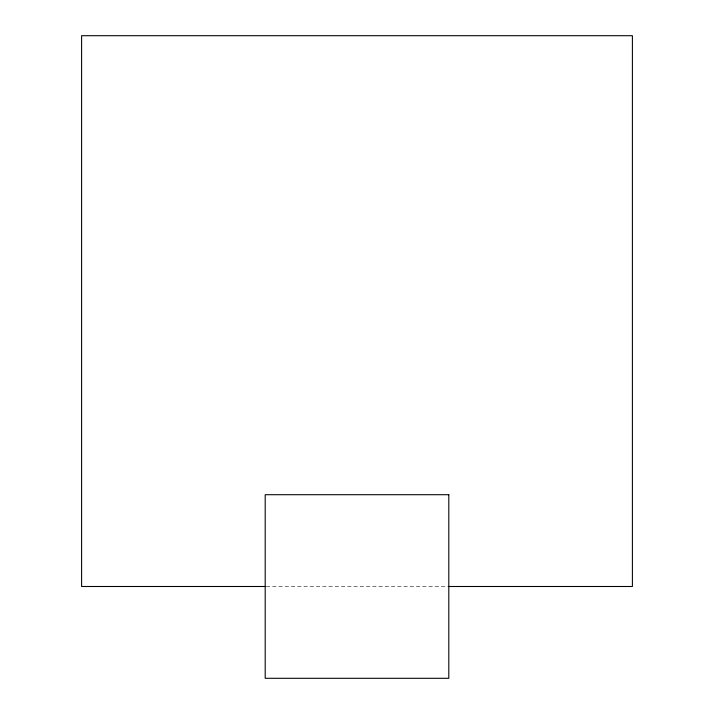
<?xml version="1.0" encoding="UTF-8"?>
<svg xmlns="http://www.w3.org/2000/svg" width="714" height="714" viewBox="0 0 714 714"><rect width="100%" height="100%" fill="white"/><g stroke="black" fill="none" stroke-linecap="round" stroke-linejoin="round"><path stroke-width="0.54" stroke-dasharray="3.57 2.68" d="M266.313 586.497L447.687 586.497"/><path stroke-width="1.07" d="M265.197 586.497L81.601 586.497L81.601 35.7L632.399 35.7L632.399 586.497L448.803 586.497M448.803 494.704L265.197 494.704L265.197 678.3L448.803 678.3L448.803 494.704"/></g></svg>
